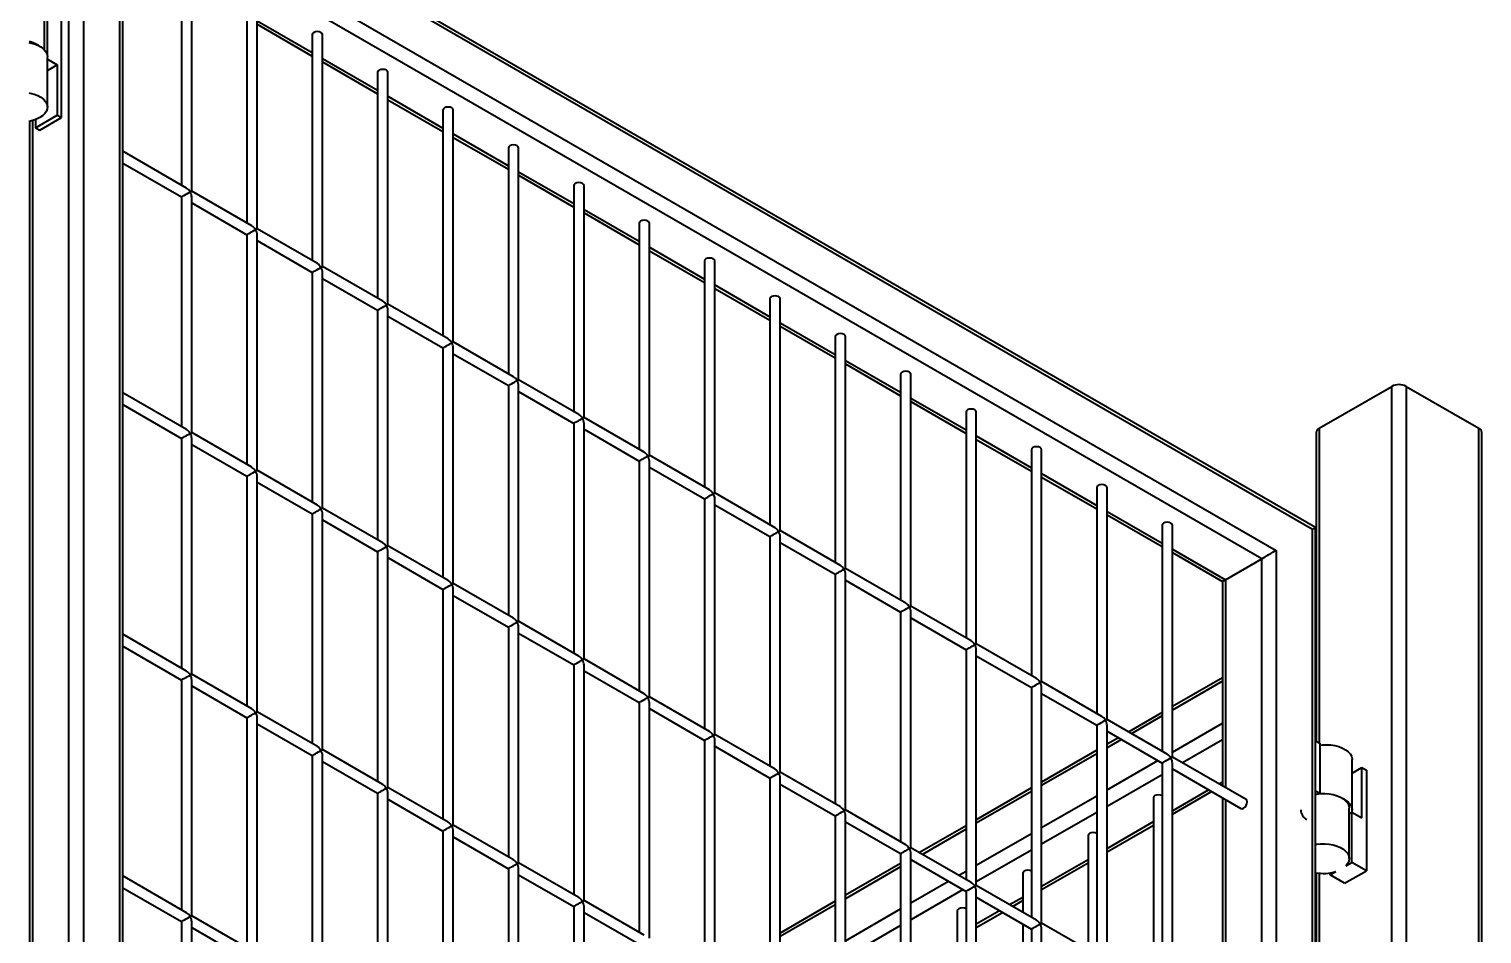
# Model space of a CAD drawing. Header units: millimetres. Extents: x 0 to 420, y 0 to 297.
# Drawn here: x 308.74 to 322.88, y 150.4 to 159.21 of the extents above; entities that cross this region are included whole.
import ezdxf

# ---------------------------------------------------------------- set-up
doc = ezdxf.new("R2010")
doc.units = ezdxf.units.MM

msp = doc.modelspace()

# ---------------------------------------------------------------- linework, layer by layer
at = {"color": 7, "linetype": 'Continuous', "lineweight": 40}
for p, q in [((309.1273, 131.9279), (309.1273, 161.3233)), ((321.2622, 154.3518), (309.198, 161.3163)), ((309.2687, 161.2417), (309.2687, 132.0095)), ((321.233, 154.3349), (309.2687, 161.2417)), ((309.6223, 160.6293), (320.8794, 154.1307)), ((309.6223, 132.2137), (309.6223, 160.6293)), ((309.6515, 132.2306), (309.6515, 160.5307)), ((310.2228, 159.8864), (310.2228, 157.6866)), ((310.3228, 157.6289), (310.3228, 159.8864)), ((308.8894, 159.0016), (308.8894, 159.4412)), ((308.9152, 159.4045), (308.9152, 158.9553)), ((310.8592, 159.519), (310.8592, 157.3193)), ((310.9592, 157.2615), (310.9592, 159.519)), ((309.0566, 158.343), (309.0566, 159.3228)), ((310.9592, 159.2522), (311.4956, 158.9425)), ((311.4956, 159.1516), (311.4956, 156.9519)), ((311.5956, 156.8941), (311.5956, 159.1516)), ((308.9177, 158.445), (308.9177, 158.9349)), ((308.9177, 158.9131), (309.0141, 158.8574)), ((308.9177, 158.8017), (309.0141, 158.8574)), ((309.0141, 158.8574), (309.0141, 158.3675)), ((311.5956, 158.8848), (312.132, 158.5752)), ((312.132, 158.7842), (312.132, 156.5845)), ((312.232, 156.5268), (312.232, 158.7842)), ((312.232, 158.5174), (312.7684, 158.2078)), ((312.7684, 158.4168), (312.7684, 156.2171)), ((312.8684, 156.1594), (312.8684, 158.4168)), ((308.7444, 158.3077), (308.7444, 135.0759)), ((308.802, 158.245), (309.0141, 158.3675)), ((308.802, 158.3233), (308.802, 158.245)), ((308.8444, 158.2205), (309.0566, 158.343)), ((309.0141, 158.3675), (309.0566, 158.343)), ((308.802, 158.245), (308.8444, 158.2205)), ((312.8684, 158.15), (313.4048, 157.8404)), ((310.2728, 157.6578), (309.6515, 158.0164)), ((313.4048, 158.0494), (313.4048, 155.8497)), ((313.5048, 155.792), (313.5048, 158.0494)), ((309.6515, 157.901), (310.2228, 157.5712)), ((313.5048, 157.7827), (314.0412, 157.473)), ((310.2228, 157.5712), (310.2228, 155.335)), ((310.9092, 157.2904), (310.3228, 157.6289)), ((310.3228, 155.2773), (310.3228, 157.5712)), ((314.0412, 157.6821), (314.0412, 155.4823)), ((314.1412, 155.4246), (314.1412, 157.6821)), ((310.3228, 157.5134), (310.8592, 157.2038)), ((314.1412, 157.4153), (314.6776, 157.1056)), ((311.5456, 156.923), (310.9592, 157.2615)), ((314.6776, 157.3147), (314.6776, 155.115)), ((314.7776, 155.0572), (314.7776, 157.3147)), ((310.8592, 157.2038), (310.8592, 154.9676)), ((310.9592, 154.9099), (310.9592, 157.2038)), ((310.9592, 157.1461), (311.4956, 156.8364)), ((314.7776, 157.0479), (315.314, 156.7382)), ((311.4956, 156.8364), (311.4956, 154.6002)), ((312.182, 156.5556), (311.5956, 156.8941)), ((311.5956, 154.5425), (311.5956, 156.8364)), ((315.314, 156.9473), (315.314, 154.7476)), ((315.414, 154.6898), (315.414, 156.9473)), ((311.5956, 156.7787), (312.132, 156.469)), ((315.414, 156.6805), (315.9504, 156.3709)), ((315.9504, 156.5799), (315.9504, 154.3802)), ((316.0504, 154.3225), (316.0504, 156.5799)), ((312.132, 156.469), (312.132, 154.2329)), ((312.8184, 156.1882), (312.232, 156.5268)), ((312.232, 154.1751), (312.232, 156.469)), ((312.232, 156.4113), (312.7684, 156.1016)), ((316.0504, 156.3131), (316.5868, 156.0035)), ((313.4548, 155.8209), (312.8684, 156.1594)), ((316.5868, 156.2125), (316.5868, 154.0128)), ((316.6868, 153.9551), (316.6868, 156.2125)), ((312.7684, 156.1016), (312.7684, 153.8655)), ((312.8684, 153.8077), (312.8684, 156.1016)), ((312.8684, 156.0439), (313.4048, 155.7343)), ((316.6868, 155.9457), (317.2232, 155.6361)), ((313.4048, 155.7343), (313.4048, 153.4981)), ((314.0912, 155.4535), (313.5048, 155.792)), ((313.5048, 153.4404), (313.5048, 155.7343)), ((317.2232, 155.8451), (317.2232, 153.6454)), ((317.3232, 153.5877), (317.3232, 155.8451)), ((321.2966, 155.3189), (322.0037, 155.7271)), ((322.1451, 155.7271), (322.8522, 155.3189)), ((310.2728, 155.3061), (309.6515, 155.6648)), ((313.5048, 155.6765), (314.0412, 155.3669)), ((317.3232, 155.5784), (317.8596, 155.2687)), ((309.6515, 155.5493), (310.2228, 155.2195)), ((314.7276, 155.0861), (314.1412, 155.4246)), ((317.8596, 155.4778), (317.8596, 153.278)), ((317.9595, 153.2203), (317.9595, 155.4778)), ((314.0412, 155.3669), (314.0412, 153.1307)), ((314.1412, 153.073), (314.1412, 155.3669)), ((314.1412, 155.3091), (314.6776, 154.9995)), ((310.2228, 155.2195), (310.2228, 152.9834)), ((310.9092, 154.9388), (310.3228, 155.2773)), ((310.3228, 152.9256), (310.3228, 155.2195)), ((310.3228, 155.1618), (310.8592, 154.8522)), ((317.9596, 155.211), (318.4959, 154.9013)), ((321.2673, 155.2781), (321.2673, 152.2737)), ((322.8815, 123.1302), (322.8815, 155.2781)), ((314.6776, 154.9995), (314.6776, 152.7633)), ((315.364, 154.7187), (314.7776, 155.0572)), ((314.7776, 152.7056), (314.7776, 154.9995)), ((318.4959, 155.1104), (318.4959, 152.9107)), ((318.5959, 152.8529), (318.5959, 155.1104)), ((311.5456, 154.5714), (310.9592, 154.9099)), ((314.7776, 154.9418), (315.314, 154.6321)), ((310.8592, 154.8522), (310.8592, 152.616)), ((310.9592, 152.5583), (310.9592, 154.8522)), ((310.9592, 154.7944), (311.4956, 154.4848)), ((318.5959, 154.8436), (319.1323, 154.5339)), ((319.1323, 154.743), (319.1323, 152.5433)), ((319.2323, 152.4855), (319.2323, 154.743)), ((315.314, 154.6321), (315.314, 152.3959)), ((316.0004, 154.3513), (315.414, 154.6898)), ((315.414, 152.3382), (315.414, 154.6321)), ((315.414, 154.5744), (315.9504, 154.2647)), ((311.4956, 154.4848), (311.4956, 152.2486)), ((312.182, 154.204), (311.5956, 154.5425)), ((311.5956, 152.1909), (311.5956, 154.4848)), ((319.2323, 154.4762), (319.7687, 154.1666)), ((311.5956, 154.427), (312.132, 154.1174)), ((316.6368, 153.9839), (316.0504, 154.3225)), ((319.7687, 154.3756), (319.7687, 152.1759)), ((319.8687, 152.1182), (319.8687, 154.3756)), ((321.233, 125.1027), (321.233, 154.3349)), ((321.2622, 125.0041), (321.2622, 154.3518)), ((312.8184, 153.8366), (312.232, 154.1751)), ((315.9504, 154.2647), (315.9504, 152.0286)), ((316.0504, 151.9708), (316.0504, 154.2647)), ((316.0504, 154.207), (316.5868, 153.8973)), ((312.132, 154.1174), (312.132, 151.8812)), ((312.232, 151.8235), (312.232, 154.1174)), ((312.232, 154.0597), (312.7684, 153.75)), ((319.8687, 154.1088), (320.3551, 153.828)), ((320.3844, 153.8449), (320.738, 154.049)), ((320.8794, 154.1307), (320.8794, 125.7151)), ((316.5868, 153.8973), (316.5868, 151.6612)), ((317.2732, 153.6166), (316.6868, 153.9551)), ((316.6868, 151.6034), (316.6868, 153.8973)), ((312.7684, 153.75), (312.7684, 151.5138)), ((313.4548, 153.4692), (312.8684, 153.8077)), ((312.8684, 151.4561), (312.8684, 153.75)), ((316.6868, 153.8396), (317.2232, 153.53)), ((320.3551, 153.828), (320.3551, 151.8374)), ((312.8684, 153.6923), (313.4048, 153.3826)), ((317.9095, 153.2492), (317.3232, 153.5877)), ((317.2232, 153.53), (317.2232, 151.2938)), ((317.3232, 151.2361), (317.3232, 153.53)), ((317.3232, 153.4722), (317.8595, 153.1626)), ((310.2728, 152.9545), (309.6515, 153.3131)), ((313.4048, 153.3826), (313.4048, 151.1464)), ((314.0912, 153.1018), (313.5048, 153.4404)), ((313.5048, 151.0887), (313.5048, 153.3826)), ((313.5048, 153.3249), (314.0412, 153.0152)), ((309.6515, 153.1977), (310.2228, 152.8679)), ((317.8596, 153.1626), (317.8596, 150.9264)), ((317.9595, 150.8687), (317.9595, 153.1626)), ((318.5459, 152.8818), (317.9595, 153.2203)), ((314.7276, 152.7345), (314.1412, 153.073)), ((317.9595, 153.1048), (318.4959, 152.7952)), ((310.9092, 152.5871), (310.3228, 152.9256)), ((314.0412, 153.0152), (314.0412, 150.7791)), ((314.1412, 150.7213), (314.1412, 153.0152)), ((314.1412, 152.9575), (314.6776, 152.6479)), ((320.3551, 152.8904), (319.8687, 152.6096)), ((310.2228, 152.8679), (310.2228, 150.6317)), ((310.3228, 150.574), (310.3228, 152.8679)), ((310.3228, 152.8102), (310.8592, 152.5005)), ((318.4959, 152.7952), (318.4959, 150.559)), ((319.1823, 152.5144), (318.5959, 152.8529)), ((318.5959, 150.5013), (318.5959, 152.7952)), ((318.5959, 152.7375), (319.1323, 152.4278)), ((314.6776, 152.6479), (314.6776, 150.4117)), ((315.364, 152.3671), (314.7776, 152.7056)), ((314.7776, 150.354), (314.7776, 152.6478)), ((310.8592, 152.5005), (310.8592, 150.2643)), ((311.5456, 152.2197), (310.9592, 152.5583)), ((310.9592, 150.2066), (310.9592, 152.5005)), ((314.7776, 152.5901), (315.314, 152.2805)), ((319.8187, 152.147), (319.2323, 152.4855)), ((319.7687, 152.5519), (319.4431, 152.3639)), ((310.9592, 152.4428), (311.4956, 152.1331)), ((316.0004, 151.9997), (315.414, 152.3382)), ((319.1323, 152.4278), (319.1323, 150.1916)), ((319.2323, 150.1339), (319.2323, 152.4278)), ((319.2323, 152.3701), (319.7687, 152.0604)), ((312.182, 151.8524), (311.5956, 152.1909)), ((315.314, 152.2805), (315.314, 150.0443)), ((315.414, 149.9866), (315.414, 152.2805)), ((315.414, 152.2227), (315.9504, 151.9131)), ((319.1323, 152.1845), (318.5959, 151.8749)), ((319.3431, 152.3062), (319.2323, 152.2422)), ((321.2622, 152.2766), (321.3037, 152.2527)), ((321.3037, 152.2527), (321.3037, 151.7628)), ((311.4956, 152.1331), (311.4956, 149.897)), ((311.5956, 149.8392), (311.5956, 152.1331)), ((311.5956, 152.0754), (312.132, 151.7657)), ((319.7687, 152.0604), (319.7687, 149.8243)), ((320.5862, 151.704), (319.8687, 152.1182)), ((319.8687, 149.7665), (319.8687, 152.0604)), ((321.6173, 151.6036), (321.6173, 152.0935)), ((315.9504, 151.9131), (315.9504, 149.6769)), ((316.6368, 151.6323), (316.0504, 151.9708)), ((316.0504, 149.6192), (316.0504, 151.9131)), ((319.8687, 152.0027), (320.5362, 151.6174)), ((321.6173, 151.9603), (321.7138, 152.016)), ((321.7138, 151.526), (321.7138, 152.016)), ((321.7138, 152.016), (321.7562, 151.9915)), ((321.7562, 151.9915), (321.7562, 151.0116)), ((312.132, 151.7658), (312.132, 149.5296)), ((312.8184, 151.485), (312.232, 151.8235)), ((312.232, 149.4718), (312.232, 151.7657)), ((316.0504, 151.8554), (316.5868, 151.5457)), ((318.4959, 151.8171), (317.9595, 151.5075)), ((319.8687, 151.5622), (320.2502, 151.7825)), ((320.3503, 151.8402), (320.3551, 151.843)), ((321.3037, 151.7628), (321.2622, 151.7867)), ((312.232, 151.708), (312.7684, 151.3984)), ((319.6839, 151.7223), (319.6839, 149.8732)), ((320.3551, 151.7219), (320.3551, 149.4857)), ((321.589, 151.13), (321.589, 151.6199)), ((316.5868, 151.5457), (316.5868, 149.3095)), ((317.2732, 151.2649), (316.6868, 151.6034)), ((316.6868, 149.2518), (316.6868, 151.5457)), ((316.6868, 151.488), (317.2232, 151.1783)), ((321.589, 151.5683), (321.6148, 151.5832)), ((321.6148, 151.0933), (321.6148, 151.5832)), ((321.6148, 151.5832), (321.7138, 151.526)), ((312.7684, 151.3984), (312.7684, 149.1622)), ((313.4548, 151.1176), (312.8684, 151.4561)), ((312.8684, 149.1045), (312.8684, 151.3984)), ((312.8684, 151.3406), (313.4048, 151.031)), ((317.8595, 151.4497), (317.4063, 151.1881)), ((319.0475, 151.3549), (319.0475, 150.2406)), ((319.2323, 151.1948), (319.6839, 151.4555)), ((317.9095, 150.8975), (317.3232, 151.2361)), ((314.0912, 150.7502), (313.5048, 151.0887)), ((317.2232, 151.0824), (316.6868, 150.7727)), ((317.2232, 151.1783), (317.2232, 148.9421)), ((317.3232, 148.8844), (317.3232, 151.1783)), ((317.3232, 151.1206), (317.8595, 150.8109)), ((318.5959, 150.8274), (319.0475, 151.0881)), ((321.5582, 151.0606), (321.6148, 151.0933)), ((321.7562, 151.0116), (321.6148, 151.0933)), ((310.2728, 150.6029), (309.6515, 150.9615)), ((313.4048, 151.031), (313.4048, 148.7948)), ((313.5048, 148.7371), (313.5048, 151.031)), ((313.5048, 150.9733), (314.0412, 150.6636)), ((318.4111, 150.9875), (318.4111, 150.608)), ((321.2673, 150.9195), (321.2622, 150.9181)), ((321.2622, 150.9082), (321.2673, 150.9091)), ((321.2673, 150.9917), (321.2673, 127.7775)), ((321.4027, 150.9708), (321.4592, 151.0035)), ((321.4027, 150.9708), (321.4027, 150.9904)), ((321.5441, 150.8892), (321.4027, 150.9708)), ((321.5441, 150.8892), (321.7562, 151.0116)), ((309.6515, 150.846), (310.2228, 150.5163)), ((317.8596, 150.8109), (317.8596, 148.5748)), ((317.9595, 148.517), (317.9595, 150.8109)), ((318.5459, 150.5302), (317.9595, 150.8687)), ((314.0412, 150.6636), (314.0412, 148.4274)), ((314.7276, 150.3828), (314.1412, 150.7213)), ((314.1412, 148.3697), (314.1412, 150.6636)), ((316.5868, 150.715), (316.0504, 150.4053)), ((317.7747, 150.6201), (317.7747, 148.6237)), ((317.9595, 150.7532), (318.4959, 150.4435)), ((318.3135, 150.6644), (318.4111, 150.7207)), ((310.2228, 150.5163), (310.2228, 148.2801)), ((310.9092, 150.2355), (310.3228, 150.574)), ((310.3228, 148.2224), (310.3228, 150.5163)), ((314.1412, 150.6059), (314.6776, 150.2962)), ((317.9595, 150.4601), (318.2134, 150.6066)), ((318.4111, 150.4925), (318.4111, 148.7301)), ((319.1823, 150.1628), (318.5959, 150.5013)), ((310.3228, 150.4585), (310.8592, 150.1489)), ((318.4959, 150.4435), (318.4959, 148.2074)), ((318.5959, 148.1496), (318.5959, 150.4435)), ((321.2622, 150.4183), (321.2673, 150.4192))]:
    msp.add_line(p, q, dxfattribs=at)
at = {"color": 8, "linetype": 'Continuous', "lineweight": 40}
for p, q in [((320.738, 154.049), (309.6515, 160.4491)), ((310.9592, 159.286), (311.4956, 158.9764)), ((311.5956, 158.9186), (312.132, 158.609)), ((312.232, 158.5512), (312.7684, 158.2416)), ((308.7737, 158.3143), (308.7737, 135.0667)), ((312.8684, 158.1839), (313.4048, 157.8742)), ((313.5048, 157.8165), (314.0412, 157.5068)), ((314.1412, 157.4491), (314.6776, 157.1394)), ((314.7776, 157.0817), (315.314, 156.7721)), ((315.414, 156.7143), (315.9504, 156.4047)), ((316.0504, 156.3469), (316.5868, 156.0373)), ((316.6868, 155.9796), (317.2232, 155.6699)), ((322.0037, 123.5553), (322.0037, 155.7271)), ((322.1451, 155.7271), (322.1451, 123.5553)), ((317.3232, 155.6122), (317.8596, 155.3025)), ((321.2966, 155.3189), (321.2966, 152.2568)), ((322.8522, 123.1471), (322.8522, 155.3189)), ((317.9596, 155.2448), (318.4959, 154.9351)), ((318.5959, 154.8774), (319.1323, 154.5678)), ((319.2323, 154.51), (319.7687, 154.2004)), ((319.8687, 154.1426), (320.3844, 153.8449)), ((320.738, 125.8305), (320.738, 154.049)), ((320.3844, 153.8449), (320.3844, 151.8205)), ((320.3551, 152.8566), (319.8687, 152.5758)), ((319.7687, 152.5181), (319.4724, 152.347)), ((319.8687, 152.1675), (320.3551, 152.4483)), ((319.3724, 152.2892), (319.2323, 152.2084)), ((320.3551, 152.285), (319.9674, 152.0612)), ((319.1323, 152.1507), (318.5959, 151.841)), ((319.2323, 151.8001), (319.726, 152.0851)), ((319.7687, 151.9465), (319.2323, 151.6368)), ((318.4959, 151.7833), (317.9595, 151.4736)), ((319.8687, 151.596), (320.221, 151.7994)), ((320.321, 151.8571), (320.3551, 151.8768)), ((318.5959, 151.4328), (319.1323, 151.7424)), ((320.3844, 151.705), (320.3844, 149.4688)), ((319.1323, 151.5791), (318.5959, 151.2695)), ((319.2323, 151.2286), (319.6839, 151.4893)), ((317.8596, 151.4159), (317.4356, 151.1712)), ((317.9595, 151.0654), (318.4959, 151.375)), ((318.4959, 151.2117), (317.9596, 150.9021)), ((317.2232, 151.0485), (316.6868, 150.7389)), ((317.3356, 151.1134), (317.3232, 151.1063)), ((318.5959, 150.8613), (319.0475, 151.1219)), ((317.3232, 150.698), (317.6892, 150.9093)), ((317.7892, 150.967), (317.8596, 151.0076)), ((321.2966, 150.9878), (321.2966, 127.7606)), ((317.8306, 150.8276), (317.3232, 150.5347)), ((316.5868, 150.6811), (316.0504, 150.3715)), ((316.6868, 150.3306), (317.2232, 150.6403)), ((317.9595, 150.4939), (318.1842, 150.6235)), ((318.2842, 150.6813), (318.4111, 150.7545)), ((317.2232, 150.477), (316.6868, 150.1673))]:
    msp.add_line(p, q, dxfattribs=at)
at = {"color": 7, "linetype": 'Continuous', "lineweight": 40, "flags": 128}
for points in [[(311.5102, 159.172), (311.4994, 159.1626), (311.4956, 159.1516)], [(311.5956, 159.1516), (311.5918, 159.1626), (311.5809, 159.172), (311.5647, 159.1783), (311.5456, 159.1805), (311.5265, 159.1783), (311.5102, 159.172)], [(308.7394, 159.0732), (308.7508, 159.071), (308.7891, 159.0611), (308.8239, 159.0476), (308.8544, 159.0309), (308.8796, 159.0115), (308.8988, 158.99), (308.9115, 158.9669), (308.9173, 158.9429), (308.9177, 158.9349)], [(312.1466, 158.8046), (312.1358, 158.7953), (312.132, 158.7842)], [(312.232, 158.7842), (312.2282, 158.7953), (312.2173, 158.8046), (312.2011, 158.8109), (312.182, 158.8131), (312.1628, 158.8109), (312.1466, 158.8046)], [(308.7394, 158.5833), (308.7508, 158.5811), (308.7891, 158.5712), (308.8239, 158.5577), (308.8544, 158.541), (308.8796, 158.5216), (308.8988, 158.5001), (308.9115, 158.477), (308.9173, 158.453), (308.9161, 158.4287), (308.9079, 158.405), (308.8929, 158.3823), (308.8715, 158.3615), (308.8444, 158.343), (308.8124, 158.3273), (308.7762, 158.315), (308.7394, 158.3068)], [(312.783, 158.4372), (312.7722, 158.4279), (312.7684, 158.4168)], [(312.8684, 158.4168), (312.8646, 158.4279), (312.8537, 158.4372), (312.8375, 158.4435), (312.8184, 158.4457), (312.7992, 158.4435), (312.783, 158.4372)], [(313.4194, 158.0698), (313.4086, 158.0605), (313.4048, 158.0494)], [(313.5048, 158.0494), (313.501, 158.0605), (313.4901, 158.0698), (313.4739, 158.0761), (313.4548, 158.0783), (313.4356, 158.0761), (313.4194, 158.0698)], [(314.0558, 157.7025), (314.045, 157.6931), (314.0412, 157.6821)], [(314.1412, 157.6821), (314.1374, 157.6931), (314.1265, 157.7025), (314.1103, 157.7087), (314.0912, 157.7109), (314.072, 157.7087), (314.0558, 157.7025)], [(314.6922, 157.3351), (314.6814, 157.3257), (314.6776, 157.3147)], [(314.7776, 157.3147), (314.7738, 157.3257), (314.7629, 157.3351), (314.7467, 157.3413), (314.7276, 157.3435), (314.7084, 157.3413), (314.6922, 157.3351)], [(315.3286, 156.9677), (315.3178, 156.9583), (315.314, 156.9473)], [(315.414, 156.9473), (315.4102, 156.9583), (315.3993, 156.9677), (315.3831, 156.974), (315.364, 156.9762), (315.3448, 156.974), (315.3286, 156.9677)], [(315.965, 156.6003), (315.9542, 156.591), (315.9504, 156.5799)], [(316.0504, 156.5799), (316.0466, 156.591), (316.0357, 156.6003), (316.0195, 156.6066), (316.0004, 156.6088), (315.9812, 156.6066), (315.965, 156.6003)], [(316.6014, 156.2329), (316.5906, 156.2236), (316.5868, 156.2125)], [(316.6868, 156.2125), (316.683, 156.2236), (316.6721, 156.2329), (316.6559, 156.2392), (316.6368, 156.2414), (316.6176, 156.2392), (316.6014, 156.2329)], [(317.2378, 155.8655), (317.227, 155.8562), (317.2232, 155.8451)], [(317.3232, 155.8451), (317.3193, 155.8562), (317.3085, 155.8655), (317.2923, 155.8718), (317.2732, 155.874), (317.254, 155.8718), (317.2378, 155.8655)], [(317.8742, 155.4982), (317.8634, 155.4888), (317.8596, 155.4778)], [(317.9595, 155.4778), (317.9557, 155.4888), (317.9449, 155.4982), (317.9287, 155.5044), (317.9095, 155.5066), (317.8904, 155.5044), (317.8742, 155.4982)], [(318.5959, 155.1104), (318.5921, 155.1214), (318.5813, 155.1308), (318.5651, 155.137), (318.5459, 155.1392), (318.5268, 155.137), (318.5106, 155.1308)], [(318.5106, 155.1308), (318.4998, 155.1214), (318.4959, 155.1104)], [(319.147, 154.7634), (319.1362, 154.754), (319.1323, 154.743)], [(319.2323, 154.743), (319.2285, 154.754), (319.2177, 154.7634), (319.2015, 154.7697), (319.1823, 154.7719), (319.1632, 154.7697), (319.147, 154.7634)], [(319.7834, 154.396), (319.7725, 154.3866), (319.7687, 154.3756)], [(319.8687, 154.3756), (319.8649, 154.3866), (319.8541, 154.396), (319.8379, 154.4023), (319.8187, 154.4045), (319.7996, 154.4023), (319.7834, 154.396)], [(321.3037, 152.2331), (321.3261, 152.2359), (321.368, 152.2378), (321.4098, 152.2357), (321.4504, 152.2296), (321.4887, 152.2197), (321.5236, 152.2062), (321.554, 152.1895), (321.5792, 152.1701), (321.5984, 152.1486), (321.6111, 152.1255), (321.6169, 152.1015), (321.6173, 152.0935)], [(319.7692, 151.7427), (319.753, 151.7489), (319.7339, 151.7511), (319.7148, 151.7489), (319.6985, 151.7427), (319.6877, 151.7333), (319.6839, 151.7223)], [(321.2622, 151.7573), (321.2697, 151.7586), (321.3108, 151.7633), (321.3528, 151.764), (321.3944, 151.7607), (321.4344, 151.7533), (321.4717, 151.7422), (321.5053, 151.7277), (321.5342, 151.7101), (321.5576, 151.69), (321.5748, 151.6679), (321.5854, 151.6445), (321.589, 151.6203), (321.589, 151.6199)], [(320.5362, 151.6174), (320.5477, 151.6151), (320.5612, 151.6198), (320.5747, 151.6308), (320.5862, 151.6462), (320.5939, 151.6639), (320.5966, 151.6811), (320.5939, 151.6952), (320.5862, 151.704), (320.5862, 151.704)], [(321.5294, 151.7135), (321.554, 151.6996), (321.5792, 151.6802), (321.5984, 151.6586), (321.6111, 151.6355), (321.6169, 151.6115), (321.6157, 151.5873), (321.6148, 151.5832)], [(319.1328, 151.3753), (319.1166, 151.3816), (319.0975, 151.3838), (319.0784, 151.3816), (319.0621, 151.3753), (319.0513, 151.3659), (319.0475, 151.3549)], [(321.2622, 151.2673), (321.2697, 151.2687), (321.3108, 151.2734), (321.3528, 151.2741), (321.3944, 151.2707), (321.4344, 151.2634), (321.4717, 151.2523), (321.5053, 151.2378), (321.5342, 151.2202), (321.5576, 151.2001), (321.5748, 151.178), (321.5854, 151.1545), (321.589, 151.1304), (321.5856, 151.1062), (321.5752, 151.0828), (321.5582, 151.0606)], [(318.4964, 151.0079), (318.4802, 151.0142), (318.4611, 151.0164), (318.442, 151.0142), (318.4257, 151.0079), (318.4149, 150.9986), (318.4111, 150.9875)], [(317.8601, 150.6405), (317.8438, 150.6468), (317.8247, 150.649), (317.8056, 150.6468), (317.7893, 150.6405), (317.7785, 150.6312), (317.7747, 150.6201)]]:
    msp.add_lwpolyline(points, dxfattribs=at)
at = {"color": 7, "linetype": 'Continuous', "lineweight": 40}
for centre, radius, start, end in [((308.6737, 158.8055), 0.2857, 56.89677, 76.70873), ((322.0744, 155.5906), 0.1537, 62.61437, 117.38637), ((321.3174, 155.2731), 0.0503, 114.37987, 174.30422), ((322.8315, 155.2731), 0.0503, 5.69903, 65.60713), ((321.2352, 151.6129), 0.1182, 184.53572, 240.50219), ((321.3386, 151.401), 0.4154, 259.40225, 286.87618)]:
    msp.add_arc(centre, radius, start, end, dxfattribs=at)
for centre, major_axis, ratio, start_param, end_param in [((310.2728, 157.6), (0.05, 0.0289), 0.0000704, 3.141552, 5.4977465), ((310.2728, 157.6), (-0.0354, 0.0612), 0.5773346, 4.7123483, 5.4978278), ((310.2728, 157.6), (0.05, 0.0289), 0.0000704, 5.4977465, 6.2831447), ((310.2728, 157.6), (-0.0354, 0.0612), 0.5773346, 3.9269502, 4.7123483), ((310.9092, 157.2327), (-0.0354, 0.0612), 0.5773346, 4.7123483, 5.4978278), ((310.9092, 157.2327), (0.05, 0.0289), 0.0000704, 5.4977465, 6.2831447), ((310.9092, 157.2327), (0.05, 0.0289), 0.0000704, 3.141552, 5.4977465), ((310.9092, 157.2327), (-0.0354, 0.0612), 0.5773346, 3.9269502, 4.7123483), ((311.5456, 156.8653), (0.05, 0.0289), 0.0000704, 3.141552, 5.4977465), ((311.5456, 156.8653), (-0.0354, 0.0612), 0.5773346, 4.7123483, 5.4978278), ((311.5456, 156.8653), (0.05, 0.0289), 0.0000704, 5.4977465, 6.2831447), ((311.5456, 156.8653), (-0.0354, 0.0612), 0.5773346, 3.9269502, 4.7123483), ((312.182, 156.4979), (-0.0354, 0.0612), 0.5773346, 4.7123483, 5.4978278), ((312.182, 156.4979), (0.05, 0.0289), 0.0000704, 3.141552, 5.4977465), ((312.182, 156.4979), (0.05, 0.0289), 0.0000704, 5.4977465, 6.2831447), ((312.182, 156.4979), (-0.0354, 0.0612), 0.5773346, 3.9269502, 4.7123483), ((312.8184, 156.1305), (0.05, 0.0289), 0.0000704, 3.141552, 5.4977465), ((312.8184, 156.1305), (-0.0354, 0.0612), 0.5773346, 4.7123483, 5.4978278), ((312.8184, 156.1305), (0.05, 0.0289), 0.0000704, 5.4977465, 6.2831447), ((312.8184, 156.1305), (-0.0354, 0.0612), 0.5773346, 3.9269502, 4.7123483), ((313.4548, 155.7631), (0.05, 0.0289), 0.0000704, 3.141552, 5.4977465), ((313.4548, 155.7631), (-0.0354, 0.0612), 0.5773346, 4.7123483, 5.4978278), ((313.4548, 155.7631), (0.05, 0.0289), 0.0000704, 5.4977465, 6.2831447), ((313.4548, 155.7631), (-0.0354, 0.0612), 0.5773346, 3.9269502, 4.7123483), ((314.0912, 155.3957), (-0.0354, 0.0612), 0.5773346, 4.7123483, 5.4978278), ((314.0912, 155.3957), (0.05, 0.0289), 0.0000704, 5.4977465, 6.2831447), ((310.2728, 155.2484), (-0.0354, 0.0612), 0.5773346, 4.7123483, 5.4978278), ((314.0912, 155.3957), (0.05, 0.0289), 0.0000704, 3.141552, 5.4977465), ((314.0912, 155.3957), (-0.0354, 0.0612), 0.5773346, 3.9269502, 4.7123483), ((310.2728, 155.2484), (0.05, 0.0289), 0.0000704, 3.141552, 5.4977465), ((310.2728, 155.2484), (0.05, 0.0289), 0.0000704, 5.4977465, 6.2831447), ((310.2728, 155.2484), (-0.0354, 0.0612), 0.5773346, 3.9269502, 4.7123483), ((314.7276, 155.0284), (0.05, 0.0289), 0.0000704, 3.141552, 5.4977465), ((314.7276, 155.0284), (-0.0354, 0.0612), 0.5773346, 4.7123483, 5.4978278), ((314.7276, 155.0284), (0.05, 0.0289), 0.0000704, 5.4977465, 6.2831447), ((314.7276, 155.0284), (-0.0354, 0.0612), 0.5773346, 3.9269502, 4.7123483), ((310.9092, 154.881), (0.05, 0.0289), 0.0000704, 3.141552, 5.4977465), ((310.9092, 154.881), (-0.0354, 0.0612), 0.5773346, 4.7123483, 5.4978278), ((310.9092, 154.881), (0.05, 0.0289), 0.0000704, 5.4977465, 6.2831447), ((310.9092, 154.881), (-0.0354, 0.0612), 0.5773346, 3.9269502, 4.7123483), ((315.364, 154.661), (-0.0354, 0.0612), 0.5773346, 4.7123483, 5.4978278), ((315.364, 154.661), (0.05, 0.0289), 0.0000704, 3.141552, 5.4977465), ((315.364, 154.661), (0.05, 0.0289), 0.0000704, 5.4977465, 6.2831447), ((315.364, 154.661), (-0.0354, 0.0612), 0.5773346, 3.9269502, 4.7123483), ((311.5456, 154.5136), (0.05, 0.0289), 0.0000704, 3.141552, 5.4977465), ((311.5456, 154.5136), (-0.0354, 0.0612), 0.5773346, 4.7123483, 5.4978278), ((311.5456, 154.5136), (0.05, 0.0289), 0.0000704, 5.4977465, 6.2831447), ((311.5456, 154.5136), (-0.0354, 0.0612), 0.5773346, 3.9269502, 4.7123483), ((316.0004, 154.2936), (0.05, 0.0289), 0.0000704, 3.141552, 5.4977465), ((316.0004, 154.2936), (-0.0354, 0.0612), 0.5773346, 4.7123483, 5.4978278), ((316.0004, 154.2936), (0.05, 0.0289), 0.0000704, 5.4977465, 6.2831447), ((316.0004, 154.2936), (-0.0354, 0.0612), 0.5773346, 3.9269502, 4.7123483), ((321.1622, 154.294), (0.1, 0.0577), 0.0000704, 5.4977465, 6.2831447), ((312.182, 154.1463), (0.05, 0.0289), 0.0000704, 3.141552, 5.4977465), ((312.182, 154.1463), (-0.0354, 0.0612), 0.5773346, 4.7123483, 5.4978278), ((312.182, 154.1463), (0.05, 0.0289), 0.0000704, 5.4977465, 6.2831447), ((312.182, 154.1463), (-0.0354, 0.0612), 0.5773346, 3.9269502, 4.7123483), ((320.8087, 154.0899), (0.1, 0.0577), 0.0000704, 3.9269502, 5.4977465), ((316.6368, 153.9262), (0.05, 0.0289), 0.0000704, 3.141552, 5.4977465), ((316.6368, 153.9262), (-0.0354, 0.0612), 0.5773346, 4.7123483, 5.4978278), ((316.6368, 153.9262), (0.05, 0.0289), 0.0000704, 5.4977465, 6.2831447), ((316.6368, 153.9262), (-0.0354, 0.0612), 0.5773346, 3.9269502, 4.7123483), ((312.8184, 153.7789), (0.05, 0.0289), 0.0000704, 3.141552, 5.4977465), ((312.8184, 153.7789), (-0.0354, 0.0612), 0.5773346, 4.7123483, 5.4978278), ((312.8184, 153.7789), (0.05, 0.0289), 0.0000704, 5.4977465, 6.2831447), ((312.8184, 153.7789), (-0.0354, 0.0612), 0.5773346, 3.9269502, 4.7123483), ((320.4551, 153.8858), (0.1, 0.0577), 0.0000704, 3.141552, 3.9269502), ((317.2732, 153.5588), (-0.0354, 0.0612), 0.5773346, 4.7123483, 5.4978278), ((317.2732, 153.5588), (0.05, 0.0289), 0.0000704, 5.4977465, 6.2831447), ((313.4548, 153.4115), (-0.0354, 0.0612), 0.5773346, 4.7123483, 5.4978278), ((317.2732, 153.5588), (0.05, 0.0289), 0.0000704, 3.141552, 5.4977465), ((317.2732, 153.5588), (-0.0354, 0.0612), 0.5773346, 3.9269502, 4.7123483), ((313.4548, 153.4115), (0.05, 0.0289), 0.0000704, 3.141552, 5.4977465), ((313.4548, 153.4115), (0.05, 0.0289), 0.0000704, 5.4977465, 6.2831447), ((313.4548, 153.4115), (-0.0354, 0.0612), 0.5773346, 3.9269502, 4.7123483), ((317.9096, 153.1914), (0.05, 0.0289), 0.0000704, 3.141552, 5.4977465), ((317.9096, 153.1914), (-0.0354, 0.0612), 0.5773346, 4.7123483, 5.4978278), ((317.9096, 153.1914), (0.05, 0.0289), 0.0000704, 5.4977465, 6.2831447), ((317.9096, 153.1914), (-0.0354, 0.0612), 0.5773346, 3.9269502, 4.7123483), ((314.0912, 153.0441), (0.05, 0.0289), 0.0000704, 3.141552, 5.4977465), ((314.0912, 153.0441), (-0.0354, 0.0612), 0.5773346, 4.7123483, 5.4978278), ((314.0912, 153.0441), (0.05, 0.0289), 0.0000704, 5.4977465, 6.2831447), ((314.0912, 153.0441), (-0.0354, 0.0612), 0.5773346, 3.9269502, 4.7123483), ((310.2728, 152.8968), (0.05, 0.0289), 0.0000704, 3.141552, 5.4977465), ((310.2728, 152.8968), (-0.0354, 0.0612), 0.5773346, 4.7123483, 5.4978278), ((310.2728, 152.8968), (0.05, 0.0289), 0.0000704, 5.4977465, 6.2831447), ((310.2728, 152.8968), (-0.0354, 0.0612), 0.5773346, 3.9269502, 4.7123483), ((318.5459, 152.8241), (-0.0354, 0.0612), 0.5773346, 4.7123483, 5.4978278), ((318.5459, 152.8241), (0.05, 0.0289), 0.0000704, 3.141552, 5.4977465), ((318.5459, 152.8241), (0.05, 0.0289), 0.0000704, 5.4977465, 6.2831447), ((318.5459, 152.8241), (-0.0354, 0.0612), 0.5773346, 3.9269502, 4.7123483), ((314.7276, 152.6767), (0.05, 0.0289), 0.0000704, 3.141552, 5.4977465), ((314.7276, 152.6767), (-0.0354, 0.0612), 0.5773346, 4.7123483, 5.4978278), ((314.7276, 152.6767), (0.05, 0.0289), 0.0000704, 5.4977465, 6.2831447), ((314.7276, 152.6767), (-0.0354, 0.0612), 0.5773346, 3.9269502, 4.7123483), ((310.9092, 152.5294), (0.05, 0.0289), 0.0000704, 3.141552, 5.4977465), ((310.9092, 152.5294), (-0.0354, 0.0612), 0.5773346, 4.7123483, 5.4978278), ((310.9092, 152.5294), (0.05, 0.0289), 0.0000704, 5.4977465, 6.2831447), ((310.9092, 152.5294), (-0.0354, 0.0612), 0.5773346, 3.9269502, 4.7123483), ((319.1823, 152.4567), (0.05, 0.0289), 0.0000704, 3.141552, 5.4977465), ((319.1823, 152.4567), (-0.0354, 0.0612), 0.5773346, 4.7123483, 5.4978278), ((319.1823, 152.4567), (0.05, 0.0289), 0.0000704, 5.4977465, 6.2831447), ((319.1823, 152.4567), (-0.0354, 0.0612), 0.5773346, 3.9269502, 4.7123483), ((315.364, 152.3093), (0.05, 0.0289), 0.0000704, 3.141552, 5.4977465), ((315.364, 152.3093), (-0.0354, 0.0612), 0.5773346, 4.7123483, 5.4978278), ((315.364, 152.3093), (0.05, 0.0289), 0.0000704, 5.4977465, 6.2831447), ((315.364, 152.3093), (-0.0354, 0.0612), 0.5773346, 3.9269502, 4.7123483), ((311.5456, 152.162), (0.05, 0.0289), 0.0000704, 3.141552, 5.4977465), ((311.5456, 152.162), (-0.0354, 0.0612), 0.5773346, 4.7123483, 5.4978278), ((311.5456, 152.162), (0.05, 0.0289), 0.0000704, 5.4977465, 6.2831447), ((311.5456, 152.162), (-0.0354, 0.0612), 0.5773346, 3.9269502, 4.7123483), ((319.8187, 152.0893), (0.05, 0.0289), 0.0000704, 3.141552, 5.4977465), ((319.8187, 152.0893), (-0.0354, 0.0612), 0.5773346, 4.7123483, 5.4978278), ((319.8187, 152.0893), (0.05, 0.0289), 0.0000704, 5.4977465, 6.2831447), ((319.8187, 152.0893), (-0.0354, 0.0612), 0.5773346, 3.9269502, 4.7123483), ((316.0004, 151.942), (0.05, 0.0289), 0.0000704, 3.141552, 5.4977465), ((316.0004, 151.942), (-0.0354, 0.0612), 0.5773346, 4.7123483, 5.4978278), ((316.0004, 151.942), (0.05, 0.0289), 0.0000704, 5.4977465, 6.2831447), ((316.0004, 151.942), (-0.0354, 0.0612), 0.5773346, 3.9269502, 4.7123483), ((312.182, 151.7946), (0.05, 0.0289), 0.0000704, 3.141552, 5.4977465), ((312.182, 151.7946), (-0.0354, 0.0612), 0.5773346, 4.7123483, 5.4978278), ((312.182, 151.7946), (0.05, 0.0289), 0.0000704, 5.4977465, 6.2831447), ((312.182, 151.7946), (-0.0354, 0.0612), 0.5773346, 3.9269502, 4.7123483), ((316.6368, 151.5746), (-0.0354, 0.0612), 0.5773346, 4.7123483, 5.4978278), ((312.8184, 151.4272), (-0.0354, 0.0612), 0.5773346, 4.7123483, 5.4978278), ((316.6368, 151.5746), (0.05, 0.0289), 0.0000704, 3.141552, 5.4977465), ((316.6368, 151.5746), (0.05, 0.0289), 0.0000704, 5.4977465, 6.2831447), ((316.6368, 151.5746), (-0.0354, 0.0612), 0.5773346, 3.9269502, 4.7123483), ((312.8184, 151.4272), (0.05, 0.0289), 0.0000704, 3.141552, 5.4977465), ((312.8184, 151.4272), (0.05, 0.0289), 0.0000704, 5.4977465, 6.2831447), ((312.8184, 151.4272), (-0.0354, 0.0612), 0.5773346, 3.9269502, 4.7123483), ((317.2732, 151.2072), (0.05, 0.0289), 0.0000704, 3.141552, 5.4977465), ((317.2732, 151.2072), (-0.0354, 0.0612), 0.5773346, 4.7123483, 5.4978278), ((317.2732, 151.2072), (0.05, 0.0289), 0.0000704, 5.4977465, 6.2831447), ((317.2732, 151.2072), (-0.0354, 0.0612), 0.5773346, 3.9269502, 4.7123483), ((313.4548, 151.0599), (0.05, 0.0289), 0.0000704, 3.141552, 5.4977465), ((313.4548, 151.0599), (-0.0354, 0.0612), 0.5773346, 4.7123483, 5.4978278), ((313.4548, 151.0599), (0.05, 0.0289), 0.0000704, 5.4977465, 6.2831447), ((313.4548, 151.0599), (-0.0354, 0.0612), 0.5773346, 3.9269502, 4.7123483), ((317.9096, 150.8398), (-0.0354, 0.0612), 0.5773346, 4.7123483, 5.4978278), ((317.9096, 150.8398), (0.05, 0.0289), 0.0000704, 3.141552, 5.4977465), ((317.9096, 150.8398), (0.05, 0.0289), 0.0000704, 5.4977465, 6.2831447), ((317.9096, 150.8398), (-0.0354, 0.0612), 0.5773346, 3.9269502, 4.7123483), ((314.0912, 150.6925), (0.05, 0.0289), 0.0000704, 3.141552, 5.4977465), ((314.0912, 150.6925), (-0.0354, 0.0612), 0.5773346, 4.7123483, 5.4978278), ((314.0912, 150.6925), (0.05, 0.0289), 0.0000704, 5.4977465, 6.2831447), ((314.0912, 150.6925), (-0.0354, 0.0612), 0.5773346, 3.9269502, 4.7123483), ((310.2728, 150.5451), (0.05, 0.0289), 0.0000704, 3.141552, 5.4977465), ((310.2728, 150.5451), (-0.0354, 0.0612), 0.5773346, 4.7123483, 5.4978278), ((310.2728, 150.5451), (0.05, 0.0289), 0.0000704, 5.4977465, 6.2831447), ((310.2728, 150.5451), (-0.0354, 0.0612), 0.5773346, 3.9269502, 4.7123483), ((318.5459, 150.4724), (0.05, 0.0289), 0.0000704, 3.141552, 5.4977465), ((318.5459, 150.4724), (-0.0354, 0.0612), 0.5773346, 4.7123483, 5.4978278), ((318.5459, 150.4724), (0.05, 0.0289), 0.0000704, 5.4977465, 6.2831447), ((318.5459, 150.4724), (-0.0354, 0.0612), 0.5773346, 3.9269502, 4.7123483)]:
    msp.add_ellipse(centre, major_axis=major_axis, ratio=ratio, start_param=start_param, end_param=end_param, dxfattribs=at)

doc.saveas('drawing.dxf')
